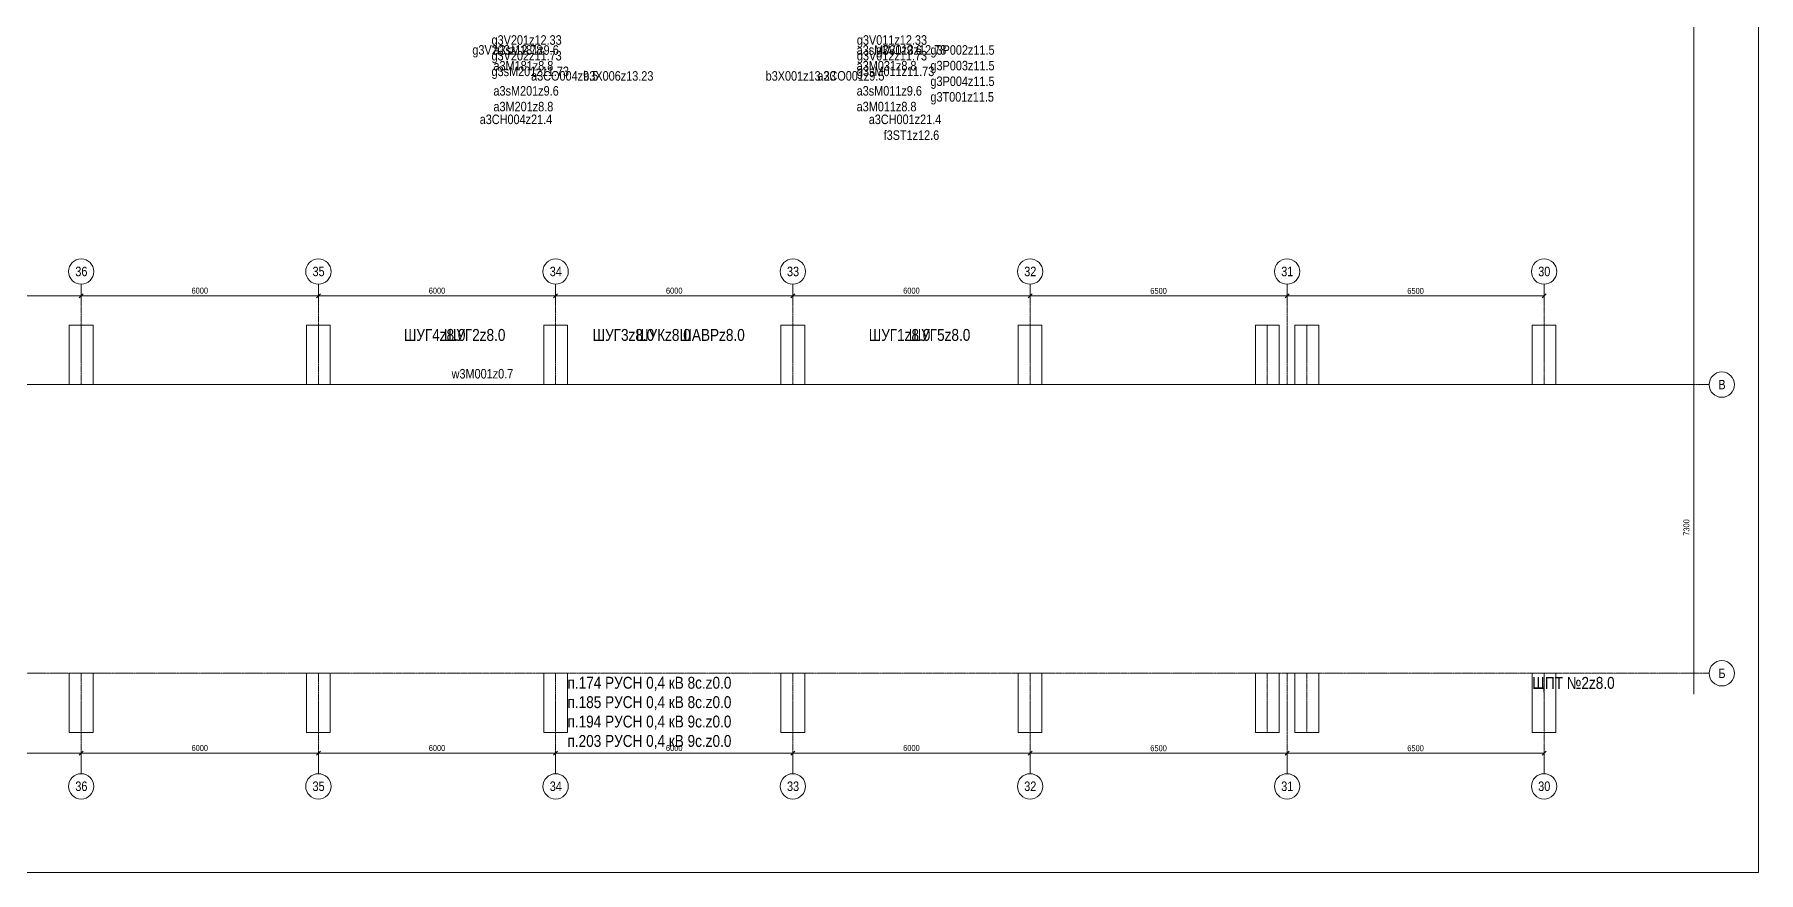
# Model space of a CAD drawing. Header units: millimetres. Extents: x 592 to 86706, y -44989 to -450.
# Drawn here: x 43101 to 86706, y -44989 to -23796 of the extents above; entities that cross this region are included whole.
import ezdxf

# ---------------------------------------------------------------- set-up
doc = ezdxf.new("R2010")
doc.units = ezdxf.units.MM
doc.header["$MEASUREMENT"] = 0
doc.linetypes.add('осеваяX2', pattern=[4, 2.5, -0.5, 0.5, -0.5])
for name, color, linetype, lineweight in [('plan_params_1_2_reg_Ном._пера__7', 7, 'Continuous', 15), ('plan_params_air_Ном._пера__7', 7, 'Continuous', 15), ('plan_params_gas_Ном._пера__1', 7, 'Continuous', 15), ('plan_params_racks_Ном._пера__7', 7, 'Continuous', 15), ('plan_params_saf_Ном._пера__7', 7, 'Continuous', 15), ('plan_params_smoke_Ном._пера__1', 7, 'Continuous', 15), ('plan_params_water_Ном._пера__1', 7, 'Continuous', 15), ('plan_static#1_Ном._пера__1', 7, 'Continuous', 15), ('plan_static#1_Ном._пера__7', 7, 'Continuous', 15)]:
    doc.layers.add(name, color=color, linetype=linetype, lineweight=lineweight)
doc.styles.add('СГЕНЕРИР_СТИЛЬ_1', font='')
doc.styles.get('СГЕНЕРИР_СТИЛЬ_1').set_extended_font_data('Arial Narrow')

msp = doc.modelspace()

# ---------------------------------------------------------------- linework, layer by layer
at = {"layer": 'plan_static#1_Ном._пера__1', "color": 7, "linetype": 'осеваяX2', "lineweight": 15}
for p, q in [((44282, -32651), (44282, -30112)), ((50282, -32651), (50282, -30112)), ((56282, -32651), (56282, -30112)), ((62282, -32651), (62282, -30112)), ((68282, -32651), (68282, -30112)), ((74782, -32651), (74782, -30112)), ((81282, -32651), (81282, -30112)), ((74282, -32651), (74282, -31151)), ((75282, -32651), (75282, -31151)), ((85068, -32651), (85457, -32651)), ((12482, -39951), (85457, -39951)), ((44282, -42490), (44282, -39951)), ((50282, -42490), (50282, -39951)), ((56282, -42490), (56282, -39951)), ((62282, -42490), (62282, -39951)), ((68282, -42490), (68282, -39951)), ((74282, -41451), (74282, -39951)), ((74782, -42490), (74782, -39951)), ((75282, -41451), (75282, -39951)), ((81282, -41451), (81282, -39951)), ((81282, -42490), (81282, -39951))]:
    msp.add_line(p, q, dxfattribs=at)
at = {"layer": 'plan_static#1_Ном._пера__7', "color": 7, "linetype": 'Continuous', "lineweight": 15}
for p, q in [((85068, -32651), (85068, -5151)), ((44282, -30405), (38282, -30405)), ((44282, -30608), (44282, -30355)), ((50282, -30405), (44282, -30405)), ((50282, -30608), (50282, -30355)), ((56282, -30405), (50282, -30405)), ((56282, -30608), (56282, -30355)), ((62282, -30405), (56282, -30405)), ((68282, -30405), (62282, -30405)), ((74782, -30405), (68282, -30405)), ((81282, -30405), (74782, -30405)), ((16982, -32651), (85068, -32651)), ((67982, -32500), (67982, -32350)), ((80982, -32500), (80982, -32350)), ((85068, -32651), (85068, -40478)), ((67982, -41300), (67982, -41150)), ((44282, -41971), (38282, -41971)), ((44282, -42174), (44282, -41921)), ((50282, -41971), (44282, -41971)), ((50282, -42174), (50282, -41921)), ((56282, -41971), (50282, -41971)), ((56282, -42174), (56282, -41921)), ((62282, -41971), (56282, -41971)), ((68282, -41971), (62282, -41971)), ((74782, -41971), (68282, -41971)), ((81282, -41971), (74782, -41971))]:
    msp.add_line(p, q, dxfattribs=at)
for points in [[(592, -44989), (86706, -44989), (86706, -450), (592, -450)], [(43982, -32651), (44582, -32651), (44582, -31151), (43982, -31151)], [(49982, -32651), (50582, -32651), (50582, -31151), (49982, -31151)], [(55982, -32651), (56582, -32651), (56582, -31151), (55982, -31151)], [(61982, -32651), (62582, -32651), (62582, -31151), (61982, -31151)], [(67982, -32651), (68582, -32651), (68582, -31151), (67982, -31151)], [(73982, -32651), (74582, -32651), (74582, -31151), (73982, -31151)], [(74982, -32651), (75582, -32651), (75582, -31151), (74982, -31151)], [(80982, -32651), (81582, -32651), (81582, -31151), (80982, -31151)], [(43982, -41451), (44582, -41451), (44582, -39951), (43982, -39951)], [(49982, -41451), (50582, -41451), (50582, -39951), (49982, -39951)], [(55982, -41451), (56582, -41451), (56582, -39951), (55982, -39951)], [(61982, -41451), (62582, -41451), (62582, -39951), (61982, -39951)], [(67982, -41451), (68582, -41451), (68582, -39951), (67982, -39951)], [(73982, -41451), (74582, -41451), (74582, -39951), (73982, -39951)], [(74982, -41451), (75582, -41451), (75582, -39951), (74982, -39951)], [(80982, -41451), (81582, -41451), (81582, -39951), (80982, -39951)]]:
    msp.add_lwpolyline(points, close=True, dxfattribs=at)
for points in [[(44332, -30355), (44232, -30455)], [(50332, -30355), (50232, -30455)], [(56332, -30355), (56232, -30455)], [(62232, -30455), (62332, -30355)], [(68232, -30455), (68332, -30355)], [(74732, -30455), (74832, -30355)], [(81232, -30455), (81332, -30355)], [(44332, -41921), (44232, -42021)], [(50332, -41921), (50232, -42021)], [(56332, -41921), (56232, -42021)], [(62232, -42021), (62332, -41921)], [(68232, -42021), (68332, -41921)], [(74732, -42021), (74832, -41921)], [(81232, -42021), (81332, -41921)]]:
    msp.add_lwpolyline(points, dxfattribs=at)
for centre in [(44282, -29792), (50282, -29792), (56282, -29792), (62282, -29792), (68282, -29792), (74782, -29792), (81282, -29792), (85777, -32651), (85777, -39951), (44282, -42810), (50282, -42810), (56282, -42810), (62282, -42810), (68282, -42810), (74782, -42810), (81282, -42810)]:
    msp.add_circle(centre, 320, dxfattribs=at)

# ---------------------------------------------------------------- texts
at = {"layer": 'plan_params_1_2_reg_Ном._пера__7', "color": 7, "linetype": 'Continuous', "lineweight": 15, "char_height": 240, "attachment_point": 1, "line_spacing_factor": 0.990084, "style": 'СГЕНЕРИР_СТИЛЬ_1'}
for s, insert in [('\\A1;{\\pql;\\fArial Narrow|b0|i0|c204|p34;g3V\\fArial Narrow|b0|i0|c204|p34;20\\fArial Narrow|b0|i0|c204|p34;1z12.33\\P\\pql;\\fArial Narrow|b0|i0|c204|p34;g3V\\fArial Narrow|b0|i0|c204|p34;20\\fArial Narrow|b0|i0|c204|p34;2z11.73\\P\\pql;\\fArial Narrow|b0|i0|c204|p34;g3sM\\fArial Narrow|b0|i0|c204|p34;20\\fArial Narrow|b0|i0|c204|p34;1z11.73}', (54662, -23816)), ('\\A1;{\\pql;\\fArial Narrow|b0|i0|c204|p34;g3V011z12.33\\P\\pql;\\fArial Narrow|b0|i0|c204|p34;g3V01\\fArial Narrow|b0|i0|c204|p34;2z11.73\\P\\pql;\\fArial Narrow|b0|i0|c204|p34;g3sM011z11.73}', (63902, -23816))]:
    msp.add_mtext(s, dxfattribs=dict(at, insert=insert))
at = {"layer": 'plan_params_air_Ном._пера__7', "color": 7, "linetype": 'Continuous', "lineweight": 15, "char_height": 240, "attachment_point": 1, "line_spacing_factor": 0.992811, "style": 'СГЕНЕРИР_СТИЛЬ_1'}
for s, insert in [('\\A1;{\\pql;\\fArial Narrow|b0|i0|c204|p34;a3sM\\fArial Narrow|b0|i0|c204|p34;18\\fArial Narrow|b0|i0|c204|p34;1z9.6\\P\\pql;\\fArial Narrow|b0|i0|c204|p34;a3M\\fArial Narrow|b0|i0|c204|p34;18\\fArial Narrow|b0|i0|c204|p34;1z8.8}', (54710, -24069)), ('\\A1;{\\pql;\\fArial Narrow|b0|i0|c204|p34;a3sM0\\fArial Narrow|b0|i0|c204|p34;3\\fArial Narrow|b0|i0|c204|p34;1z9.6\\P\\pql;\\fArial Narrow|b0|i0|c204|p34;a3M0\\fArial Narrow|b0|i0|c204|p34;3\\fArial Narrow|b0|i0|c204|p34;1z8.8}', (63896, -24069)), ('\\A1;{\\pql;\\fArial Narrow|b0|i0|c204|p34;a3sM\\fArial Narrow|b0|i0|c204|p34;20\\fArial Narrow|b0|i0|c204|p34;1z9.6\\P\\pql;\\fArial Narrow|b0|i0|c204|p34;a3M\\fArial Narrow|b0|i0|c204|p34;20\\fArial Narrow|b0|i0|c204|p34;1z8.8}', (54710, -25102)), ('\\A1;{\\pql;\\fArial Narrow|b0|i0|c204|p34;a3\\fArial Narrow|b0|i0|c204|p34;sM011z9.6\\P\\pql;\\fArial Narrow|b0|i0|c204|p34;a\\fArial Narrow|b0|i0|c204|p34;3M011z8.8}', (63896, -25102))]:
    msp.add_mtext(s, dxfattribs=dict(at, insert=insert))
at = {"layer": 'plan_params_gas_Ном._пера__1', "color": 7, "linetype": 'Continuous', "lineweight": 15, "insert": (65763, -24068), "char_height": 240, "attachment_point": 1, "line_spacing_factor": 0.988674, "style": 'СГЕНЕРИР_СТИЛЬ_1'}
msp.add_mtext('\\A1;{\\pql;\\fArial Narrow|b0|i0|c204|p34;g3P00\\fArial Narrow|b0|i0|c204|p34;2\\fArial Narrow|b0|i0|c204|p34;z11.5\\P\\pql;\\fArial Narrow|b0|i0|c204|p34;g3P003z11.5\\P\\pql;\\fArial Narrow|b0|i0|c204|p34;g3P004z11.5\\P\\pql;\\fArial Narrow|b0|i0|c204|p34;g3T001z11.5}', dxfattribs=at)
at = {"layer": 'plan_params_gas_Ном._пера__1', "color": 7, "linetype": 'Continuous', "lineweight": 15, "char_height": 240, "attachment_point": 2, "style": 'СГЕНЕРИР_СТИЛЬ_1'}
for s, insert in [('\\A1;{\\pqc;\\fArial Narrow|b0|i0|c204|p34;b3X00\\fArial Narrow|b0|i0|c204|p34;6\\fArial Narrow|b0|i0|c204|p34;z13.23}', (57868, -24725)), ('\\A1;{\\pqc;\\fArial Narrow|b0|i0|c204|p34;b3X001z1\\fArial Narrow|b0|i0|c204|p34;3\\fArial Narrow|b0|i0|c204|p34;.\\fArial Narrow|b0|i0|c204|p34;23}', (62481, -24725))]:
    msp.add_mtext(s, dxfattribs=dict(at, insert=insert))
at = {"layer": 'plan_params_racks_Ном._пера__7', "color": 7, "linetype": 'Continuous', "lineweight": 15, "char_height": 300, "attachment_point": 1, "style": 'СГЕНЕРИР_СТИЛЬ_1'}
for s, insert in [('\\A1;{\\pql;\\fArial Narrow|b0|i0|c204|p34;ШУГ4\\fArial Narrow|b0|i0|c204|p34;z8.0}', (52444, -31244)), ('\\A1;{\\pql;\\fArial Narrow|b0|i0|c204|p34;ШУГ2\\fArial Narrow|b0|i0|c204|p34;z8.0}', (53455, -31244)), ('\\A1;{\\pql;\\fArial Narrow|b0|i0|c204|p34;ШУГ3\\fArial Narrow|b0|i0|c204|p34;z8.0}', (57219, -31244)), ('\\A1;{\\pql;\\fArial Narrow|b0|i0|c204|p34;ШУК\\fArial Narrow|b0|i0|c204|p34;z8.0}', (58317, -31244)), ('\\A1;{\\pql;\\fArial Narrow|b0|i0|c204|p34;ШАВР\\fArial Narrow|b0|i0|c204|p34;z8.0}', (59414, -31244)), ('\\A1;{\\pql;\\fArial Narrow|b0|i0|c204|p34;ШУГ1\\fArial Narrow|b0|i0|c204|p34;z8.0}', (64202, -31244)), ('\\A1;{\\pql;\\fArial Narrow|b0|i0|c204|p34;ШУГ5\\fArial Narrow|b0|i0|c204|p34;z8.0}', (65213, -31244)), ('\\A1;{\\pql;\\fArial Narrow|b0|i0|c204|p34;ЩПТ\\fArial Narrow|b0|i0|c204|p34; \\fArial Narrow|b0|i0|c204|p34;№2z8\\fArial Narrow|b0|i0|c204|p34;.0}', (80982, -40044))]:
    msp.add_mtext(s, dxfattribs=dict(at, insert=insert))
at = {"layer": 'plan_params_racks_Ном._пера__7', "color": 7, "linetype": 'Continuous', "lineweight": 15, "insert": (56582, -40040), "char_height": 300, "attachment_point": 1, "line_spacing_factor": 0.980775, "style": 'СГЕНЕРИР_СТИЛЬ_1'}
msp.add_mtext('\\A1;{\\pql;\\fArial Narrow|b0|i0|c204|p34;п.174\\fArial Narrow|b0|i0|c204|p34; \\fArial Narrow|b0|i0|c204|p34;РУСН\\fArial Narrow|b0|i0|c204|p34; \\fArial Narrow|b0|i0|c204|p34;0,4\\fArial Narrow|b0|i0|c204|p34; \\fArial Narrow|b0|i0|c204|p34;кВ\\fArial Narrow|b0|i0|c204|p34; \\fArial Narrow|b0|i0|c204|p34;8с.\\fArial Narrow|b0|i0|c204|p34;z0.0\\P\\pql;\\fArial Narrow|b0|i0|c204|p34;п.185\\fArial Narrow|b0|i0|c204|p34; \\fArial Narrow|b0|i0|c204|p34;РУСН\\fArial Narrow|b0|i0|c204|p34; \\fArial Narrow|b0|i0|c204|p34;0,4\\fArial Narrow|b0|i0|c204|p34; \\fArial Narrow|b0|i0|c204|p34;кВ\\fArial Narrow|b0|i0|c204|p34; \\fArial Narrow|b0|i0|c204|p34;8с.z0.0\\P\\pql;\\fArial Narrow|b0|i0|c204|p34;п.194\\fArial Narrow|b0|i0|c204|p34; \\fArial Narrow|b0|i0|c204|p34;РУСН\\fArial Narrow|b0|i0|c204|p34; \\fArial Narrow|b0|i0|c204|p34;0,4\\fArial Narrow|b0|i0|c204|p34; \\fArial Narrow|b0|i0|c204|p34;кВ\\fArial Narrow|b0|i0|c204|p34; \\fArial Narrow|b0|i0|c204|p34;9с.z0.0\\P\\pql;\\fArial Narrow|b0|i0|c204|p34;п.203\\fArial Narrow|b0|i0|c204|p34; \\fArial Narrow|b0|i0|c204|p34;РУСН\\fArial Narrow|b0|i0|c204|p34; \\fArial Narrow|b0|i0|c204|p34;0,4\\fArial Narrow|b0|i0|c204|p34; \\fArial Narrow|b0|i0|c204|p34;кВ\\fArial Narrow|b0|i0|c204|p34; \\fArial Narrow|b0|i0|c204|p34;9с.z0.0}', dxfattribs=at)
at = {"layer": 'plan_params_saf_Ном._пера__7', "color": 7, "linetype": 'Continuous', "lineweight": 15, "char_height": 240, "attachment_point": 1, "style": 'СГЕНЕРИР_СТИЛЬ_1'}
for s, insert in [('\\A1;{\\pql;\\fArial Narrow|b0|i0|c204|p34;g3V\\fArial Narrow|b0|i0|c204|p34;20\\fArial Narrow|b0|i0|c204|p34;3z12.78}', (54176, -24066)), ('\\A1;{\\pql;\\fArial Narrow|b0|i0|c204|p34;g3V013z12.\\fArial Narrow|b0|i0|c204|p34;78}', (64389, -24066))]:
    msp.add_mtext(s, dxfattribs=dict(at, insert=insert))
at = {"layer": 'plan_params_smoke_Ном._пера__1', "color": 7, "linetype": 'Continuous', "lineweight": 15, "char_height": 240, "attachment_point": 1, "style": 'СГЕНЕРИР_СТИЛЬ_1'}
for s, insert in [('\\A1;{\\pql;\\fArial Narrow|b0|i0|c204|p34;a3CO004z9.5}', (55662, -24722)), ('\\A1;{\\pql;\\fArial Narrow|b0|i0|c204|p34;a3CO001z9.5}', (62902, -24722)), ('\\A1;{\\pql;\\fArial Narrow|b0|i0|c204|p34;a3CH004z21.4}', (54362, -25822)), ('\\A1;{\\pql;\\fArial Narrow|b0|i0|c204|p34;a3CH\\fArial Narrow|b0|i0|c204|p34;001z21.4}', (64202, -25822)), ('\\A1;{\\pql;\\fArial Narrow|b0|i0|c204|p34;f3ST1z12.6}', (64578, -26222))]:
    msp.add_mtext(s, dxfattribs=dict(at, insert=insert))
at = {"layer": 'plan_params_water_Ном._пера__1', "color": 7, "linetype": 'Continuous', "lineweight": 15, "insert": (53652, -32255), "char_height": 240, "attachment_point": 1, "style": 'СГЕНЕРИР_СТИЛЬ_1'}
msp.add_mtext('\\A1;{\\pql;\\fArial Narrow|b0|i0|c204|p34;w3M00\\fArial Narrow|b0|i0|c204|p34;1\\fArial Narrow|b0|i0|c204|p34;z0.7}', dxfattribs=at)
at = {"layer": 'plan_static#1_Ном._пера__7', "color": 7, "linetype": 'Continuous', "lineweight": 15, "attachment_point": 5, "style": 'СГЕНЕРИР_СТИЛЬ_1'}
for s, insert, char_height in [('\\A1;{\\pqc;\\fArial Narrow|b0|i0|c204|p34;3\\fArial Narrow|b0|i0|c204|p34;6}', (44287, -29790), 240), ('\\A1;{\\pqc;\\fArial Narrow|b0|i0|c204|p34;3\\fArial Narrow|b0|i0|c204|p34;5}', (50287, -29790), 240), ('\\A1;{\\pqc;\\fArial Narrow|b0|i0|c204|p34;34}', (56287, -29790), 240), ('\\A1;{\\pqc;\\fArial Narrow|b0|i0|c204|p34;33}', (62287, -29790), 240), ('\\A1;{\\pqc;\\fArial Narrow|b0|i0|c204|p34;32}', (68287, -29790), 240), ('\\A1;{\\pqc;\\fArial Narrow|b0|i0|c204|p34;31}', (74787, -29790), 240), ('\\A1;{\\pqc;\\fArial Narrow|b0|i0|c204|p34;3\\fArial Narrow|b0|i0|c204|p34;0}', (81287, -29790), 240), ('\\A1;{\\pqc;\\fArial Narrow|b0|i0|c204|p34;6000}', (47282, -30275), 150), ('\\A1;{\\pqc;\\fArial Narrow|b0|i0|c204|p34;6000}', (53282, -30275), 150), ('\\A1;{\\pqc;\\fArial Narrow|b0|i0|c204|p34;6000}', (59282, -30275), 150), ('\\A1;{\\pqc;\\fArial Narrow|b0|i0|c204|p34;6000}', (65282, -30275), 150), ('\\A1;{\\pqc;\\fArial Narrow|b0|i0|c204|p34;6\\fArial Narrow|b0|i0|c204|p34;5\\fArial Narrow|b0|i0|c204|p34;00}', (71532, -30282), 150), ('\\A1;{\\pqc;\\fArial Narrow|b0|i0|c204|p34;6\\fArial Narrow|b0|i0|c204|p34;5\\fArial Narrow|b0|i0|c204|p34;00}', (78032, -30282), 150), ('\\A1;{\\pqc;\\fArial Narrow|b0|i0|c204|p34;В}', (85781, -32650), 240), ('\\A1;{\\pqc;\\fArial Narrow|b0|i0|c204|p34;Б}', (85781, -39950), 240), ('\\A1;{\\pqc;\\fArial Narrow|b0|i0|c204|p34;6000}', (47282, -41841), 150), ('\\A1;{\\pqc;\\fArial Narrow|b0|i0|c204|p34;6000}', (53282, -41841), 150), ('\\A1;{\\pqc;\\fArial Narrow|b0|i0|c204|p34;6000}', (59282, -41841), 150), ('\\A1;{\\pqc;\\fArial Narrow|b0|i0|c204|p34;6000}', (65282, -41841), 150), ('\\A1;{\\pqc;\\fArial Narrow|b0|i0|c204|p34;6\\fArial Narrow|b0|i0|c204|p34;5\\fArial Narrow|b0|i0|c204|p34;00}', (71532, -41847), 150), ('\\A1;{\\pqc;\\fArial Narrow|b0|i0|c204|p34;6\\fArial Narrow|b0|i0|c204|p34;5\\fArial Narrow|b0|i0|c204|p34;00}', (78032, -41847), 150), ('\\A1;{\\pqc;\\fArial Narrow|b0|i0|c204|p34;3\\fArial Narrow|b0|i0|c204|p34;6}', (44287, -42809), 240), ('\\A1;{\\pqc;\\fArial Narrow|b0|i0|c204|p34;3\\fArial Narrow|b0|i0|c204|p34;5}', (50287, -42809), 240), ('\\A1;{\\pqc;\\fArial Narrow|b0|i0|c204|p34;34}', (56287, -42809), 240), ('\\A1;{\\pqc;\\fArial Narrow|b0|i0|c204|p34;33}', (62287, -42809), 240), ('\\A1;{\\pqc;\\fArial Narrow|b0|i0|c204|p34;32}', (68287, -42809), 240), ('\\A1;{\\pqc;\\fArial Narrow|b0|i0|c204|p34;31}', (74787, -42809), 240), ('\\A1;{\\pqc;\\fArial Narrow|b0|i0|c204|p34;3\\fArial Narrow|b0|i0|c204|p34;0}', (81287, -42809), 240)]:
    msp.add_mtext(s, dxfattribs=dict(at, insert=insert, char_height=char_height))
at = {"layer": 'plan_static#1_Ном._пера__7', "color": 7, "linetype": 'Continuous', "lineweight": 15, "insert": (84884, -36264), "char_height": 150, "attachment_point": 5, "rotation": 90, "style": 'СГЕНЕРИР_СТИЛЬ_1'}
msp.add_mtext('\\A1;{\\pqc;\\fArial Narrow|b0|i0|c204|p34;7300}', dxfattribs=at)

doc.saveas('drawing.dxf')
